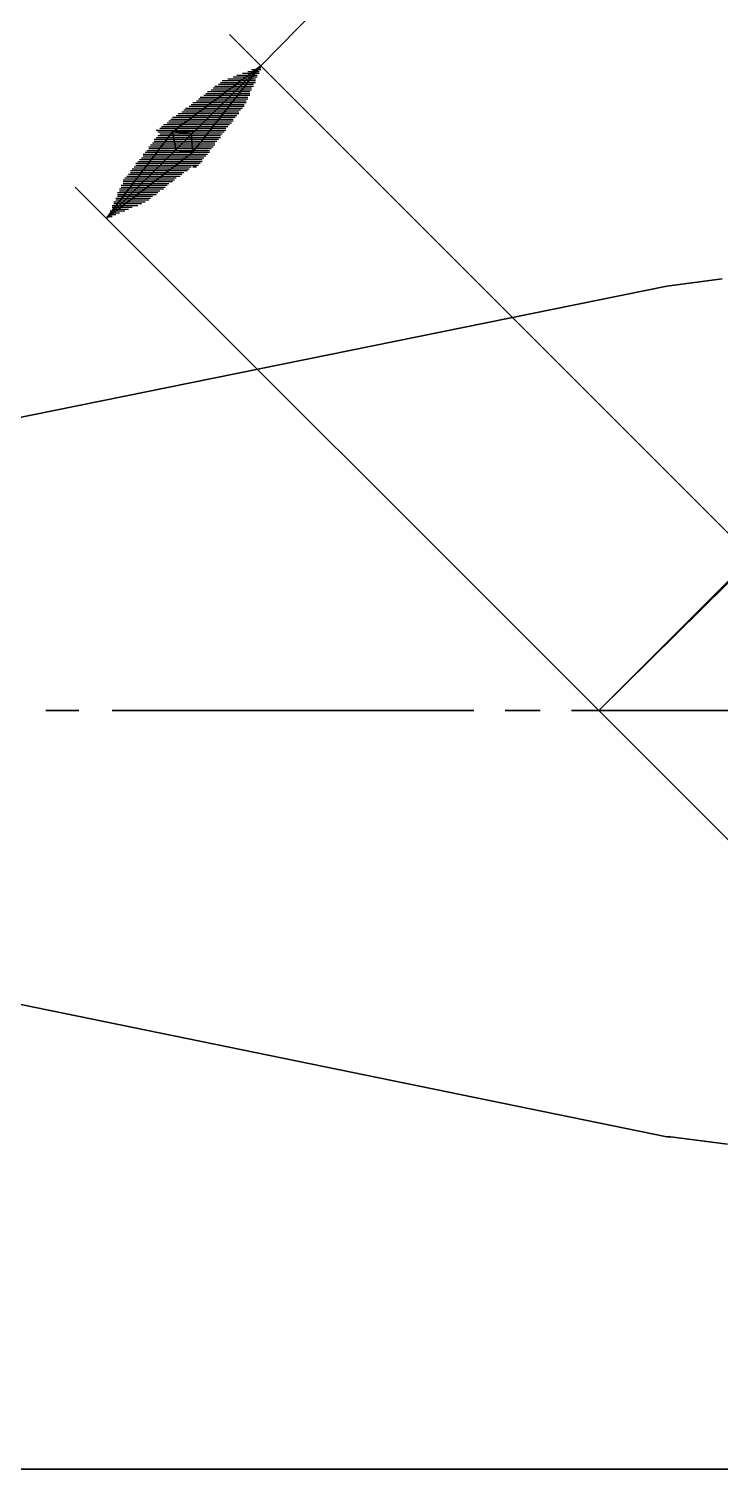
# Model space of a CAD drawing. Extents: x 1 to 210, y 1 to 298.
# Drawn here: x 83.2 to 115.1, y 196.6 to 263 of the extents above; entities that cross this region are included whole.
import ezdxf

# ---------------------------------------------------------------- set-up
doc = ezdxf.new("R2010")
doc.units = 0

msp = doc.modelspace()

# ---------------------------------------------------------------- linework, layer by layer
at = {"layer": 'P00017'}
msp.add_lwpolyline([(112.60666, 211.920662), (64.600665, 221.741994), (112.60666, 211.920662)], dxfattribs=at)
at = {"layer": 'P00018'}
msp.add_lwpolyline([(112.60666, 251.121327), (115.146665, 251.459996), (112.60666, 251.121327)], dxfattribs=at)
at = {"layer": 'P00054'}
msp.add_lwpolyline([(64.600665, 241.384658), (112.60666, 251.121327), (64.600665, 241.384658)], dxfattribs=at)
at = {"layer": 'P00057'}
msp.add_lwpolyline([(115.400665, 211.581993), (112.775997, 211.920662), (115.400665, 211.581993)], dxfattribs=at)
at = {"layer": 'P00058'}
msp.add_lwpolyline([(112.775997, 211.920662), (112.60666, 211.920662), (112.775997, 211.920662)], dxfattribs=at)
at = {"layer": 'P00074'}
msp.add_lwpolyline([(116.585993, 224.45133), (109.474003, 231.563326), (116.585993, 224.45133)], dxfattribs=at)
at = {"layer": 'P00077'}
msp.add_lwpolyline([(109.474003, 231.563326), (116.585993, 238.590658), (109.474003, 231.563326)], dxfattribs=at)
at = {"layer": 'P00094'}
msp.add_lwpolyline([(83.989334, 231.563326), (85.513331, 231.563326), (83.989334, 231.563326)], dxfattribs=at)
at = {"layer": 'P00095'}
msp.add_lwpolyline([(87.037334, 231.563326), (103.716667, 231.563326), (87.037334, 231.563326)], dxfattribs=at)
at = {"layer": 'P00096'}
msp.add_lwpolyline([(105.155995, 231.563326), (106.764661, 231.563326), (105.155995, 231.563326)], dxfattribs=at)
at = {"layer": 'P00097'}
msp.add_lwpolyline([(108.204, 231.563326), (124.883333, 231.563326), (108.204, 231.563326)], dxfattribs=at)
at = {"layer": 'P00110'}
msp.add_lwpolyline([(109.474003, 231.563326), (85.343999, 255.693326), (109.474003, 231.563326)], dxfattribs=at)
at = {"layer": 'P00111'}
msp.add_lwpolyline([(93.895335, 261.281328), (97.366667, 264.837326), (93.895335, 261.281328)], dxfattribs=at)
at = {"layer": 'P00112'}
msp.add_lwpolyline([(116.585993, 238.590658), (92.455995, 262.720659), (116.585993, 238.590658)], dxfattribs=at)
at = {"layer": 'P00119'}
msp.add_lwpolyline([(109.474003, 231.563326), (134.281328, 256.370659), (109.474003, 231.563326)], dxfattribs=at)
at = {"layer": 'P00762'}
msp.add_lwpolyline([(46.566667, 196.596), (186.60532, 196.596), (46.566667, 196.596)], dxfattribs=at)
at = {"layer": 'P01383'}
msp.add_lwpolyline([(89.831333, 258.910661), (89.915996, 258.910661)], dxfattribs=at)
at = {"layer": 'P01384'}
msp.add_lwpolyline([(89.746665, 258.825992), (90.000665, 258.825992)], dxfattribs=at)
at = {"layer": 'P01385'}
msp.add_lwpolyline([(89.661996, 258.741326), (90.085334, 258.741326)], dxfattribs=at)
at = {"layer": 'P01386'}
msp.add_lwpolyline([(89.577333, 258.65666), (90.169997, 258.65666)], dxfattribs=at)
at = {"layer": 'P01387'}
msp.add_lwpolyline([(89.577333, 258.571994), (90.254665, 258.571994)], dxfattribs=at)
at = {"layer": 'P01388'}
msp.add_lwpolyline([(89.492664, 258.487326), (90.339329, 258.487326)], dxfattribs=at)
at = {"layer": 'P01389'}
msp.add_lwpolyline([(89.407995, 258.40266), (90.424003, 258.40266)], dxfattribs=at)
at = {"layer": 'P01390'}
msp.add_lwpolyline([(89.323332, 258.317994), (90.508666, 258.317994)], dxfattribs=at)
at = {"layer": 'P01391'}
msp.add_lwpolyline([(89.323332, 258.233325), (90.593329, 258.233325)], dxfattribs=at)
at = {"layer": 'P01392'}
msp.add_lwpolyline([(89.238664, 258.148659), (90.678003, 258.148659)], dxfattribs=at)
at = {"layer": 'P01393'}
msp.add_lwpolyline([(89.154, 258.063993), (90.762666, 258.063993)], dxfattribs=at)
at = {"layer": 'P01394'}
msp.add_lwpolyline([(89.069332, 257.979328), (90.847329, 257.979328)], dxfattribs=at)
at = {"layer": 'P01395'}
msp.add_lwpolyline([(88.984663, 257.894659), (90.931993, 257.894659)], dxfattribs=at)
at = {"layer": 'P01396'}
msp.add_lwpolyline([(88.984663, 257.809993), (91.016667, 257.809993)], dxfattribs=at)
at = {"layer": 'P01397'}
msp.add_lwpolyline([(88.9, 257.725327), (91.10133, 257.725327)], dxfattribs=at)
at = {"layer": 'P01398'}
msp.add_lwpolyline([(88.815331, 257.640658), (91.185993, 257.640658)], dxfattribs=at)
at = {"layer": 'P01399'}
msp.add_lwpolyline([(88.730663, 257.555993), (91.270667, 257.555993)], dxfattribs=at)
at = {"layer": 'P01400'}
msp.add_lwpolyline([(88.730663, 257.471327), (91.35533, 257.471327)], dxfattribs=at)
at = {"layer": 'P01401'}
msp.add_lwpolyline([(88.646, 257.386661), (91.439994, 257.386661)], dxfattribs=at)
at = {"layer": 'P01402'}
msp.add_lwpolyline([(88.561331, 257.301992), (91.524668, 257.301992)], dxfattribs=at)
at = {"layer": 'P01403'}
msp.add_lwpolyline([(88.476662, 257.217326), (91.439994, 257.217326)], dxfattribs=at)
at = {"layer": 'P01404'}
msp.add_lwpolyline([(88.476662, 257.13266), (91.35533, 257.13266)], dxfattribs=at)
at = {"layer": 'P01405'}
msp.add_lwpolyline([(88.391999, 257.047994), (91.270667, 257.047994)], dxfattribs=at)
at = {"layer": 'P01406'}
msp.add_lwpolyline([(88.307331, 256.963326), (91.10133, 256.963326)], dxfattribs=at)
at = {"layer": 'P01407'}
msp.add_lwpolyline([(88.222667, 256.87866), (91.016667, 256.87866)], dxfattribs=at)
at = {"layer": 'P01408'}
msp.add_lwpolyline([(88.137999, 256.793994), (90.931993, 256.793994)], dxfattribs=at)
at = {"layer": 'P01409'}
msp.add_lwpolyline([(88.137999, 256.709325), (90.762666, 256.709325)], dxfattribs=at)
at = {"layer": 'P01410'}
msp.add_lwpolyline([(88.05333, 256.624659), (90.678003, 256.624659)], dxfattribs=at)
at = {"layer": 'P01411'}
msp.add_lwpolyline([(87.968667, 256.539994), (90.593329, 256.539994)], dxfattribs=at)
at = {"layer": 'P01412'}
msp.add_lwpolyline([(87.883998, 256.455328), (90.508666, 256.455328)], dxfattribs=at)
at = {"layer": 'P01413'}
msp.add_lwpolyline([(87.883998, 256.370659), (90.339329, 256.370659)], dxfattribs=at)
at = {"layer": 'P01414'}
msp.add_lwpolyline([(87.79933, 256.285993), (90.254665, 256.285993)], dxfattribs=at)
at = {"layer": 'P01415'}
msp.add_lwpolyline([(87.714666, 256.201327), (90.169997, 256.201327)], dxfattribs=at)
at = {"layer": 'P01416'}
msp.add_lwpolyline([(87.629998, 256.116659), (90.000665, 256.116659)], dxfattribs=at)
at = {"layer": 'P01417'}
msp.add_lwpolyline([(87.545329, 256.031993), (89.915996, 256.031993)], dxfattribs=at)
at = {"layer": 'P01418'}
msp.add_lwpolyline([(87.545329, 255.947327), (89.831333, 255.947327)], dxfattribs=at)
at = {"layer": 'P01419'}
msp.add_lwpolyline([(87.545329, 255.862661), (89.661996, 255.862661)], dxfattribs=at)
at = {"layer": 'P01420'}
msp.add_lwpolyline([(87.460666, 255.777992), (89.577333, 255.777992)], dxfattribs=at)
at = {"layer": 'P01421'}
msp.add_lwpolyline([(87.460666, 255.693326), (89.492664, 255.693326)], dxfattribs=at)
at = {"layer": 'P01422'}
msp.add_lwpolyline([(87.375997, 255.60866), (89.407995, 255.60866)], dxfattribs=at)
at = {"layer": 'P01423'}
msp.add_lwpolyline([(87.375997, 255.523995), (89.238664, 255.523995)], dxfattribs=at)
at = {"layer": 'P01424'}
msp.add_lwpolyline([(87.291329, 255.439326), (89.154, 255.439326)], dxfattribs=at)
at = {"layer": 'P01425'}
msp.add_lwpolyline([(87.291329, 255.35466), (89.069332, 255.35466)], dxfattribs=at)
at = {"layer": 'P01426'}
msp.add_lwpolyline([(87.291329, 255.269994), (88.9, 255.269994)], dxfattribs=at)
at = {"layer": 'P01427'}
msp.add_lwpolyline([(87.206666, 255.185325), (88.815331, 255.185325)], dxfattribs=at)
at = {"layer": 'P01428'}
msp.add_lwpolyline([(87.206666, 255.10066), (88.730663, 255.10066)], dxfattribs=at)
at = {"layer": 'P01429'}
msp.add_lwpolyline([(87.121997, 255.015994), (88.561331, 255.015994)], dxfattribs=at)
at = {"layer": 'P01430'}
msp.add_lwpolyline([(87.121997, 254.931328), (88.391999, 254.931328)], dxfattribs=at)
at = {"layer": 'P01431'}
msp.add_lwpolyline([(87.037334, 254.846659), (88.222667, 254.846659)], dxfattribs=at)
at = {"layer": 'P01432'}
msp.add_lwpolyline([(87.037334, 254.761993), (87.968667, 254.761993)], dxfattribs=at)
at = {"layer": 'P01433'}
msp.add_lwpolyline([(87.037334, 254.677327), (87.79933, 254.677327)], dxfattribs=at)
at = {"layer": 'P01434'}
msp.add_lwpolyline([(86.952665, 254.592659), (87.629998, 254.592659)], dxfattribs=at)
at = {"layer": 'P01435'}
msp.add_lwpolyline([(86.952665, 254.507993), (87.375997, 254.507993)], dxfattribs=at)
at = {"layer": 'P01436'}
msp.add_lwpolyline([(86.867997, 254.423327), (87.206666, 254.423327)], dxfattribs=at)
at = {"layer": 'P01437'}
msp.add_lwpolyline([(86.867997, 254.338661), (87.037334, 254.338661), (86.867997, 254.338661)], dxfattribs=at)
at = {"layer": 'P01438'}
msp.add_lwpolyline([(86.783333, 254.253992), (89.831333, 258.233325), (86.783333, 254.253992)], dxfattribs=at)
at = {"layer": 'P01439'}
msp.add_lwpolyline([(89.831333, 258.233325), (90.000665, 257.386661), (89.831333, 258.233325)], dxfattribs=at)
at = {"layer": 'P01440'}
msp.add_lwpolyline([(90.000665, 257.386661), (90.762666, 257.301992), (90.000665, 257.386661)], dxfattribs=at)
at = {"layer": 'P01441'}
msp.add_lwpolyline([(90.762666, 257.301992), (86.783333, 254.253992), (90.762666, 257.301992)], dxfattribs=at)
at = {"layer": 'P01442'}
msp.add_lwpolyline([(89.831333, 258.148659), (89.915996, 258.148659)], dxfattribs=at)
at = {"layer": 'P01443'}
msp.add_lwpolyline([(89.746665, 258.063993), (89.915996, 258.063993)], dxfattribs=at)
at = {"layer": 'P01444'}
msp.add_lwpolyline([(89.661996, 257.979328), (89.915996, 257.979328)], dxfattribs=at)
at = {"layer": 'P01445'}
msp.add_lwpolyline([(89.577333, 257.894659), (89.915996, 257.894659)], dxfattribs=at)
at = {"layer": 'P01446'}
msp.add_lwpolyline([(89.577333, 257.809993), (89.915996, 257.809993)], dxfattribs=at)
at = {"layer": 'P01447'}
msp.add_lwpolyline([(89.492664, 257.725327), (90.000665, 257.725327)], dxfattribs=at)
at = {"layer": 'P01448'}
msp.add_lwpolyline([(89.407995, 257.640658), (90.000665, 257.640658)], dxfattribs=at)
at = {"layer": 'P01449'}
msp.add_lwpolyline([(89.323332, 257.555993), (90.000665, 257.555993)], dxfattribs=at)
at = {"layer": 'P01450'}
msp.add_lwpolyline([(89.323332, 257.471327), (90.000665, 257.471327)], dxfattribs=at)
at = {"layer": 'P01451'}
msp.add_lwpolyline([(89.238664, 257.386661), (90.000665, 257.386661)], dxfattribs=at)
at = {"layer": 'P01452'}
msp.add_lwpolyline([(89.154, 257.301992), (89.915996, 257.301992)], dxfattribs=at)
at = {"layer": 'P01453'}
msp.add_lwpolyline([(89.069332, 257.217326), (89.831333, 257.217326)], dxfattribs=at)
at = {"layer": 'P01454'}
msp.add_lwpolyline([(89.069332, 257.13266), (89.746665, 257.13266)], dxfattribs=at)
at = {"layer": 'P01455'}
msp.add_lwpolyline([(88.984663, 257.047994), (89.661996, 257.047994)], dxfattribs=at)
at = {"layer": 'P01456'}
msp.add_lwpolyline([(88.9, 256.963326), (89.577333, 256.963326)], dxfattribs=at)
at = {"layer": 'P01457'}
msp.add_lwpolyline([(88.815331, 256.87866), (89.492664, 256.87866)], dxfattribs=at)
at = {"layer": 'P01458'}
msp.add_lwpolyline([(88.730663, 256.793994), (89.407995, 256.793994)], dxfattribs=at)
at = {"layer": 'P01459'}
msp.add_lwpolyline([(88.730663, 256.709325), (89.323332, 256.709325)], dxfattribs=at)
at = {"layer": 'P01460'}
msp.add_lwpolyline([(88.646, 256.624659), (89.238664, 256.624659)], dxfattribs=at)
at = {"layer": 'P01461'}
msp.add_lwpolyline([(88.561331, 256.539994), (89.154, 256.539994)], dxfattribs=at)
at = {"layer": 'P01462'}
msp.add_lwpolyline([(88.476662, 256.455328), (89.069332, 256.455328)], dxfattribs=at)
at = {"layer": 'P01463'}
msp.add_lwpolyline([(88.476662, 256.370659), (88.984663, 256.370659)], dxfattribs=at)
at = {"layer": 'P01464'}
msp.add_lwpolyline([(88.391999, 256.285993), (88.9, 256.285993)], dxfattribs=at)
at = {"layer": 'P01465'}
msp.add_lwpolyline([(88.307331, 256.201327), (88.815331, 256.201327)], dxfattribs=at)
at = {"layer": 'P01466'}
msp.add_lwpolyline([(88.222667, 256.116659), (88.730663, 256.116659)], dxfattribs=at)
at = {"layer": 'P01467'}
msp.add_lwpolyline([(88.222667, 256.031993), (88.646, 256.031993)], dxfattribs=at)
at = {"layer": 'P01468'}
msp.add_lwpolyline([(88.137999, 255.947327), (88.561331, 255.947327)], dxfattribs=at)
at = {"layer": 'P01469'}
msp.add_lwpolyline([(88.05333, 255.862661), (88.476662, 255.862661)], dxfattribs=at)
at = {"layer": 'P01470'}
msp.add_lwpolyline([(87.968667, 255.777992), (88.391999, 255.777992)], dxfattribs=at)
at = {"layer": 'P01471'}
msp.add_lwpolyline([(87.968667, 255.693326), (88.307331, 255.693326)], dxfattribs=at)
at = {"layer": 'P01472'}
msp.add_lwpolyline([(87.883998, 255.60866), (88.222667, 255.60866)], dxfattribs=at)
at = {"layer": 'P01473'}
msp.add_lwpolyline([(87.79933, 255.523995), (88.137999, 255.523995)], dxfattribs=at)
at = {"layer": 'P01474'}
msp.add_lwpolyline([(87.714666, 255.439326), (88.05333, 255.439326)], dxfattribs=at)
at = {"layer": 'P01475'}
msp.add_lwpolyline([(87.629998, 255.35466), (87.968667, 255.35466)], dxfattribs=at)
at = {"layer": 'P01476'}
msp.add_lwpolyline([(87.629998, 255.269994), (87.883998, 255.269994)], dxfattribs=at)
at = {"layer": 'P01477'}
msp.add_lwpolyline([(87.545329, 255.185325), (87.79933, 255.185325)], dxfattribs=at)
at = {"layer": 'P01478'}
msp.add_lwpolyline([(87.460666, 255.10066), (87.714666, 255.10066)], dxfattribs=at)
at = {"layer": 'P01479'}
msp.add_lwpolyline([(87.375997, 255.015994), (87.629998, 255.015994)], dxfattribs=at)
at = {"layer": 'P01480'}
msp.add_lwpolyline([(87.375997, 254.931328), (87.545329, 254.931328)], dxfattribs=at)
at = {"layer": 'P01481'}
msp.add_lwpolyline([(87.291329, 254.846659), (87.460666, 254.846659)], dxfattribs=at)
at = {"layer": 'P01482'}
msp.add_lwpolyline([(87.206666, 254.761993), (87.375997, 254.761993)], dxfattribs=at)
at = {"layer": 'P01483'}
msp.add_lwpolyline([(87.121997, 254.677327), (87.291329, 254.677327)], dxfattribs=at)
at = {"layer": 'P01484'}
msp.add_lwpolyline([(87.121997, 254.592659), (87.206666, 254.592659)], dxfattribs=at)
at = {"layer": 'P01485'}
msp.add_lwpolyline([(87.037334, 254.507993), (87.121997, 254.507993)], dxfattribs=at)
at = {"layer": 'P01486'}
msp.add_lwpolyline([(86.952665, 254.423327), (87.037334, 254.423327)], dxfattribs=at)
at = {"layer": 'P01487'}
msp.add_lwpolyline([(86.867997, 254.338661), (86.952665, 254.338661), (86.867997, 254.338661)], dxfattribs=at)
at = {"layer": 'P01488'}
msp.add_lwpolyline([(89.915996, 257.301992), (90.762666, 257.301992)], dxfattribs=at)
at = {"layer": 'P01489'}
msp.add_lwpolyline([(89.831333, 257.217326), (90.678003, 257.217326)], dxfattribs=at)
at = {"layer": 'P01490'}
msp.add_lwpolyline([(89.746665, 257.13266), (90.593329, 257.13266)], dxfattribs=at)
at = {"layer": 'P01491'}
msp.add_lwpolyline([(89.661996, 257.047994), (90.508666, 257.047994)], dxfattribs=at)
at = {"layer": 'P01492'}
msp.add_lwpolyline([(89.577333, 256.963326), (90.339329, 256.963326)], dxfattribs=at)
at = {"layer": 'P01493'}
msp.add_lwpolyline([(89.492664, 256.87866), (90.254665, 256.87866)], dxfattribs=at)
at = {"layer": 'P01494'}
msp.add_lwpolyline([(89.407995, 256.793994), (90.169997, 256.793994)], dxfattribs=at)
at = {"layer": 'P01495'}
msp.add_lwpolyline([(89.323332, 256.709325), (90.000665, 256.709325)], dxfattribs=at)
at = {"layer": 'P01496'}
msp.add_lwpolyline([(89.238664, 256.624659), (89.915996, 256.624659)], dxfattribs=at)
at = {"layer": 'P01497'}
msp.add_lwpolyline([(89.154, 256.539994), (89.831333, 256.539994)], dxfattribs=at)
at = {"layer": 'P01498'}
msp.add_lwpolyline([(89.069332, 256.455328), (89.661996, 256.455328)], dxfattribs=at)
at = {"layer": 'P01499'}
msp.add_lwpolyline([(88.984663, 256.370659), (89.577333, 256.370659)], dxfattribs=at)
at = {"layer": 'P01500'}
msp.add_lwpolyline([(88.9, 256.285993), (89.492664, 256.285993)], dxfattribs=at)
at = {"layer": 'P01501'}
msp.add_lwpolyline([(88.815331, 256.201327), (89.407995, 256.201327)], dxfattribs=at)
at = {"layer": 'P01502'}
msp.add_lwpolyline([(88.730663, 256.116659), (89.238664, 256.116659)], dxfattribs=at)
at = {"layer": 'P01503'}
msp.add_lwpolyline([(88.646, 256.031993), (89.154, 256.031993)], dxfattribs=at)
at = {"layer": 'P01504'}
msp.add_lwpolyline([(88.561331, 255.947327), (89.069332, 255.947327)], dxfattribs=at)
at = {"layer": 'P01505'}
msp.add_lwpolyline([(88.476662, 255.862661), (88.9, 255.862661)], dxfattribs=at)
at = {"layer": 'P01506'}
msp.add_lwpolyline([(88.391999, 255.777992), (88.815331, 255.777992)], dxfattribs=at)
at = {"layer": 'P01507'}
msp.add_lwpolyline([(88.307331, 255.693326), (88.730663, 255.693326)], dxfattribs=at)
at = {"layer": 'P01508'}
msp.add_lwpolyline([(88.222667, 255.60866), (88.561331, 255.60866)], dxfattribs=at)
at = {"layer": 'P01509'}
msp.add_lwpolyline([(88.137999, 255.523995), (88.476662, 255.523995)], dxfattribs=at)
at = {"layer": 'P01510'}
msp.add_lwpolyline([(88.05333, 255.439326), (88.391999, 255.439326)], dxfattribs=at)
at = {"layer": 'P01511'}
msp.add_lwpolyline([(87.968667, 255.35466), (88.222667, 255.35466)], dxfattribs=at)
at = {"layer": 'P01512'}
msp.add_lwpolyline([(87.883998, 255.269994), (88.137999, 255.269994)], dxfattribs=at)
at = {"layer": 'P01513'}
msp.add_lwpolyline([(87.79933, 255.185325), (88.05333, 255.185325)], dxfattribs=at)
at = {"layer": 'P01514'}
msp.add_lwpolyline([(87.714666, 255.10066), (87.968667, 255.10066)], dxfattribs=at)
at = {"layer": 'P01515'}
msp.add_lwpolyline([(87.629998, 255.015994), (87.79933, 255.015994)], dxfattribs=at)
at = {"layer": 'P01516'}
msp.add_lwpolyline([(87.545329, 254.931328), (87.714666, 254.931328)], dxfattribs=at)
at = {"layer": 'P01517'}
msp.add_lwpolyline([(87.460666, 254.846659), (87.629998, 254.846659)], dxfattribs=at)
at = {"layer": 'P01518'}
msp.add_lwpolyline([(87.375997, 254.761993), (87.460666, 254.761993)], dxfattribs=at)
at = {"layer": 'P01519'}
msp.add_lwpolyline([(87.291329, 254.677327), (87.375997, 254.677327)], dxfattribs=at)
at = {"layer": 'P01520'}
msp.add_lwpolyline([(87.206666, 254.592659), (87.291329, 254.592659), (87.206666, 254.592659)], dxfattribs=at)
at = {"layer": 'P01521'}
msp.add_lwpolyline([(93.725997, 261.196659), (93.895335, 261.196659)], dxfattribs=at)
at = {"layer": 'P01522'}
msp.add_lwpolyline([(93.471997, 261.111993), (93.895335, 261.111993)], dxfattribs=at)
at = {"layer": 'P01523'}
msp.add_lwpolyline([(93.30266, 261.027327), (93.810661, 261.027327)], dxfattribs=at)
at = {"layer": 'P01524'}
msp.add_lwpolyline([(93.048659, 260.942659), (93.810661, 260.942659)], dxfattribs=at)
at = {"layer": 'P01525'}
msp.add_lwpolyline([(92.79467, 260.857993), (93.725997, 260.857993)], dxfattribs=at)
at = {"layer": 'P01526'}
msp.add_lwpolyline([(92.625332, 260.773327), (93.725997, 260.773327)], dxfattribs=at)
at = {"layer": 'P01527'}
msp.add_lwpolyline([(92.371332, 260.688661), (93.641334, 260.688661)], dxfattribs=at)
at = {"layer": 'P01528'}
msp.add_lwpolyline([(92.117332, 260.603992), (93.641334, 260.603992)], dxfattribs=at)
at = {"layer": 'P01529'}
msp.add_lwpolyline([(92.032668, 260.519326), (93.641334, 260.519326)], dxfattribs=at)
at = {"layer": 'P01530'}
msp.add_lwpolyline([(91.947994, 260.434661), (93.55666, 260.434661)], dxfattribs=at)
at = {"layer": 'P01531'}
msp.add_lwpolyline([(91.778668, 260.349992), (93.55666, 260.349992)], dxfattribs=at)
at = {"layer": 'P01532'}
msp.add_lwpolyline([(91.693994, 260.265326), (93.471997, 260.265326)], dxfattribs=at)
at = {"layer": 'P01533'}
msp.add_lwpolyline([(91.609331, 260.18066), (93.471997, 260.18066)], dxfattribs=at)
at = {"layer": 'P01534'}
msp.add_lwpolyline([(91.439994, 260.095994), (93.387334, 260.095994)], dxfattribs=at)
at = {"layer": 'P01535'}
msp.add_lwpolyline([(91.35533, 260.011326), (93.387334, 260.011326)], dxfattribs=at)
at = {"layer": 'P01536'}
msp.add_lwpolyline([(91.270667, 259.92666), (93.387334, 259.92666)], dxfattribs=at)
at = {"layer": 'P01537'}
msp.add_lwpolyline([(91.10133, 259.841994), (93.30266, 259.841994)], dxfattribs=at)
at = {"layer": 'P01538'}
msp.add_lwpolyline([(91.016667, 259.757325), (93.30266, 259.757325)], dxfattribs=at)
at = {"layer": 'P01539'}
msp.add_lwpolyline([(90.931993, 259.672659), (93.217997, 259.672659)], dxfattribs=at)
at = {"layer": 'P01540'}
msp.add_lwpolyline([(90.762666, 259.587993), (93.217997, 259.587993)], dxfattribs=at)
at = {"layer": 'P01541'}
msp.add_lwpolyline([(90.678003, 259.503327), (93.133333, 259.503327)], dxfattribs=at)
at = {"layer": 'P01542'}
msp.add_lwpolyline([(90.593329, 259.418659), (93.133333, 259.418659)], dxfattribs=at)
at = {"layer": 'P01543'}
msp.add_lwpolyline([(90.424003, 259.333993), (93.048659, 259.333993)], dxfattribs=at)
at = {"layer": 'P01544'}
msp.add_lwpolyline([(90.339329, 259.249327), (92.963996, 259.249327)], dxfattribs=at)
at = {"layer": 'P01545'}
msp.add_lwpolyline([(90.254665, 259.164661), (92.879333, 259.164661)], dxfattribs=at)
at = {"layer": 'P01546'}
msp.add_lwpolyline([(90.085334, 259.079992), (92.879333, 259.079992)], dxfattribs=at)
at = {"layer": 'P01547'}
msp.add_lwpolyline([(90.000665, 258.995327), (92.79467, 258.995327)], dxfattribs=at)
at = {"layer": 'P01548'}
msp.add_lwpolyline([(89.915996, 258.910661), (92.709996, 258.910661)], dxfattribs=at)
at = {"layer": 'P01549'}
msp.add_lwpolyline([(89.746665, 258.825992), (92.625332, 258.825992)], dxfattribs=at)
at = {"layer": 'P01550'}
msp.add_lwpolyline([(89.661996, 258.741326), (92.625332, 258.741326)], dxfattribs=at)
at = {"layer": 'P01551'}
msp.add_lwpolyline([(89.577333, 258.65666), (92.540669, 258.65666)], dxfattribs=at)
at = {"layer": 'P01552'}
msp.add_lwpolyline([(89.407995, 258.571994), (92.455995, 258.571994)], dxfattribs=at)
at = {"layer": 'P01553'}
msp.add_lwpolyline([(89.323332, 258.487326), (92.371332, 258.487326)], dxfattribs=at)
at = {"layer": 'P01554'}
msp.add_lwpolyline([(89.238664, 258.40266), (92.286669, 258.40266)], dxfattribs=at)
at = {"layer": 'P01555'}
msp.add_lwpolyline([(89.069332, 258.317994), (92.286669, 258.317994)], dxfattribs=at)
at = {"layer": 'P01556'}
msp.add_lwpolyline([(89.154, 258.233325), (92.201995, 258.233325)], dxfattribs=at)
at = {"layer": 'P01557'}
msp.add_lwpolyline([(89.238664, 258.148659), (92.117332, 258.148659)], dxfattribs=at)
at = {"layer": 'P01558'}
msp.add_lwpolyline([(89.323332, 258.063993), (92.032668, 258.063993)], dxfattribs=at)
at = {"layer": 'P01559'}
msp.add_lwpolyline([(89.407995, 257.979328), (92.032668, 257.979328)], dxfattribs=at)
at = {"layer": 'P01560'}
msp.add_lwpolyline([(89.492664, 257.894659), (91.947994, 257.894659)], dxfattribs=at)
at = {"layer": 'P01561'}
msp.add_lwpolyline([(89.577333, 257.809993), (91.863331, 257.809993)], dxfattribs=at)
at = {"layer": 'P01562'}
msp.add_lwpolyline([(89.661996, 257.725327), (91.778668, 257.725327)], dxfattribs=at)
at = {"layer": 'P01563'}
msp.add_lwpolyline([(89.746665, 257.640658), (91.778668, 257.640658)], dxfattribs=at)
at = {"layer": 'P01564'}
msp.add_lwpolyline([(89.831333, 257.555993), (91.693994, 257.555993)], dxfattribs=at)
at = {"layer": 'P01565'}
msp.add_lwpolyline([(89.915996, 257.471327), (91.609331, 257.471327)], dxfattribs=at)
at = {"layer": 'P01566'}
msp.add_lwpolyline([(90.000665, 257.386661), (91.524668, 257.386661)], dxfattribs=at)
at = {"layer": 'P01567'}
msp.add_lwpolyline([(90.085334, 257.301992), (91.439994, 257.301992)], dxfattribs=at)
at = {"layer": 'P01568'}
msp.add_lwpolyline([(90.169997, 257.217326), (91.439994, 257.217326)], dxfattribs=at)
at = {"layer": 'P01569'}
msp.add_lwpolyline([(90.254665, 257.13266), (91.35533, 257.13266)], dxfattribs=at)
at = {"layer": 'P01570'}
msp.add_lwpolyline([(90.339329, 257.047994), (91.270667, 257.047994)], dxfattribs=at)
at = {"layer": 'P01571'}
msp.add_lwpolyline([(90.424003, 256.963326), (91.185993, 256.963326)], dxfattribs=at)
at = {"layer": 'P01572'}
msp.add_lwpolyline([(90.508666, 256.87866), (91.185993, 256.87866)], dxfattribs=at)
at = {"layer": 'P01573'}
msp.add_lwpolyline([(90.593329, 256.793994), (91.10133, 256.793994)], dxfattribs=at)
at = {"layer": 'P01574'}
msp.add_lwpolyline([(90.678003, 256.709325), (91.016667, 256.709325)], dxfattribs=at)
at = {"layer": 'P01575'}
msp.add_lwpolyline([(90.762666, 256.624659), (90.931993, 256.624659), (90.762666, 256.624659)], dxfattribs=at)
at = {"layer": 'P01576'}
msp.add_lwpolyline([(93.895335, 261.281328), (90.762666, 257.301992), (93.895335, 261.281328)], dxfattribs=at)
at = {"layer": 'P01577'}
msp.add_lwpolyline([(90.762666, 257.301992), (90.678003, 258.148659), (90.762666, 257.301992)], dxfattribs=at)
at = {"layer": 'P01578'}
msp.add_lwpolyline([(90.678003, 258.148659), (89.831333, 258.233325), (90.678003, 258.148659)], dxfattribs=at)
at = {"layer": 'P01579'}
msp.add_lwpolyline([(89.831333, 258.233325), (93.895335, 261.281328), (89.831333, 258.233325)], dxfattribs=at)
at = {"layer": 'P01580'}
msp.add_lwpolyline([(93.810661, 261.196659), (93.895335, 261.196659)], dxfattribs=at)
at = {"layer": 'P01581'}
msp.add_lwpolyline([(93.725997, 261.111993), (93.810661, 261.111993)], dxfattribs=at)
at = {"layer": 'P01582'}
msp.add_lwpolyline([(93.641334, 261.027327), (93.725997, 261.027327)], dxfattribs=at)
at = {"layer": 'P01583'}
msp.add_lwpolyline([(93.55666, 260.942659), (93.641334, 260.942659)], dxfattribs=at)
at = {"layer": 'P01584'}
msp.add_lwpolyline([(93.471997, 260.857993), (93.641334, 260.857993)], dxfattribs=at)
at = {"layer": 'P01585'}
msp.add_lwpolyline([(93.387334, 260.773327), (93.55666, 260.773327)], dxfattribs=at)
at = {"layer": 'P01586'}
msp.add_lwpolyline([(93.30266, 260.688661), (93.471997, 260.688661)], dxfattribs=at)
at = {"layer": 'P01587'}
msp.add_lwpolyline([(93.217997, 260.603992), (93.387334, 260.603992)], dxfattribs=at)
at = {"layer": 'P01588'}
msp.add_lwpolyline([(93.133333, 260.519326), (93.30266, 260.519326)], dxfattribs=at)
at = {"layer": 'P01589'}
msp.add_lwpolyline([(93.048659, 260.434661), (93.30266, 260.434661)], dxfattribs=at)
at = {"layer": 'P01590'}
msp.add_lwpolyline([(92.963996, 260.349992), (93.217997, 260.349992)], dxfattribs=at)
at = {"layer": 'P01591'}
msp.add_lwpolyline([(92.879333, 260.265326), (93.133333, 260.265326)], dxfattribs=at)
at = {"layer": 'P01592'}
msp.add_lwpolyline([(92.79467, 260.18066), (93.048659, 260.18066)], dxfattribs=at)
at = {"layer": 'P01593'}
msp.add_lwpolyline([(92.709996, 260.095994), (92.963996, 260.095994)], dxfattribs=at)
at = {"layer": 'P01594'}
msp.add_lwpolyline([(92.625332, 260.011326), (92.963996, 260.011326)], dxfattribs=at)
at = {"layer": 'P01595'}
msp.add_lwpolyline([(92.540669, 259.92666), (92.879333, 259.92666)], dxfattribs=at)
at = {"layer": 'P01596'}
msp.add_lwpolyline([(92.455995, 259.841994), (92.79467, 259.841994)], dxfattribs=at)
at = {"layer": 'P01597'}
msp.add_lwpolyline([(92.371332, 259.757325), (92.709996, 259.757325)], dxfattribs=at)
at = {"layer": 'P01598'}
msp.add_lwpolyline([(92.286669, 259.672659), (92.709996, 259.672659)], dxfattribs=at)
at = {"layer": 'P01599'}
msp.add_lwpolyline([(92.201995, 259.587993), (92.625332, 259.587993)], dxfattribs=at)
at = {"layer": 'P01600'}
msp.add_lwpolyline([(92.117332, 259.503327), (92.540669, 259.503327)], dxfattribs=at)
at = {"layer": 'P01601'}
msp.add_lwpolyline([(92.032668, 259.418659), (92.455995, 259.418659)], dxfattribs=at)
at = {"layer": 'P01602'}
msp.add_lwpolyline([(91.947994, 259.333993), (92.371332, 259.333993)], dxfattribs=at)
at = {"layer": 'P01603'}
msp.add_lwpolyline([(91.863331, 259.249327), (92.371332, 259.249327)], dxfattribs=at)
at = {"layer": 'P01604'}
msp.add_lwpolyline([(91.778668, 259.164661), (92.286669, 259.164661)], dxfattribs=at)
at = {"layer": 'P01605'}
msp.add_lwpolyline([(91.693994, 259.079992), (92.201995, 259.079992)], dxfattribs=at)
at = {"layer": 'P01606'}
msp.add_lwpolyline([(91.609331, 258.995327), (92.117332, 258.995327)], dxfattribs=at)
at = {"layer": 'P01607'}
msp.add_lwpolyline([(91.524668, 258.910661), (92.032668, 258.910661)], dxfattribs=at)
at = {"layer": 'P01608'}
msp.add_lwpolyline([(91.439994, 258.825992), (92.032668, 258.825992)], dxfattribs=at)
at = {"layer": 'P01609'}
msp.add_lwpolyline([(91.35533, 258.741326), (91.947994, 258.741326)], dxfattribs=at)
at = {"layer": 'P01610'}
msp.add_lwpolyline([(91.270667, 258.65666), (91.863331, 258.65666)], dxfattribs=at)
at = {"layer": 'P01611'}
msp.add_lwpolyline([(91.185993, 258.571994), (91.778668, 258.571994)], dxfattribs=at)
at = {"layer": 'P01612'}
msp.add_lwpolyline([(91.10133, 258.487326), (91.778668, 258.487326)], dxfattribs=at)
at = {"layer": 'P01613'}
msp.add_lwpolyline([(91.016667, 258.40266), (91.693994, 258.40266)], dxfattribs=at)
at = {"layer": 'P01614'}
msp.add_lwpolyline([(90.931993, 258.317994), (91.609331, 258.317994)], dxfattribs=at)
at = {"layer": 'P01615'}
msp.add_lwpolyline([(90.847329, 258.233325), (91.524668, 258.233325)], dxfattribs=at)
at = {"layer": 'P01616'}
msp.add_lwpolyline([(90.678003, 258.148659), (91.439994, 258.148659)], dxfattribs=at)
at = {"layer": 'P01617'}
msp.add_lwpolyline([(90.762666, 258.063993), (91.439994, 258.063993)], dxfattribs=at)
at = {"layer": 'P01618'}
msp.add_lwpolyline([(90.762666, 257.979328), (91.35533, 257.979328)], dxfattribs=at)
at = {"layer": 'P01619'}
msp.add_lwpolyline([(90.762666, 257.894659), (91.270667, 257.894659)], dxfattribs=at)
at = {"layer": 'P01620'}
msp.add_lwpolyline([(90.762666, 257.809993), (91.185993, 257.809993)], dxfattribs=at)
at = {"layer": 'P01621'}
msp.add_lwpolyline([(90.762666, 257.725327), (91.10133, 257.725327)], dxfattribs=at)
at = {"layer": 'P01622'}
msp.add_lwpolyline([(90.762666, 257.640658), (91.10133, 257.640658)], dxfattribs=at)
at = {"layer": 'P01623'}
msp.add_lwpolyline([(90.762666, 257.555993), (91.016667, 257.555993)], dxfattribs=at)
at = {"layer": 'P01624'}
msp.add_lwpolyline([(90.762666, 257.471327), (90.931993, 257.471327)], dxfattribs=at)
at = {"layer": 'P01625'}
msp.add_lwpolyline([(90.762666, 257.386661), (90.847329, 257.386661), (90.762666, 257.386661)], dxfattribs=at)
at = {"layer": 'P01626'}
msp.add_lwpolyline([(93.55666, 261.027327), (93.641334, 261.027327)], dxfattribs=at)
at = {"layer": 'P01627'}
msp.add_lwpolyline([(93.471997, 260.942659), (93.55666, 260.942659)], dxfattribs=at)
at = {"layer": 'P01628'}
msp.add_lwpolyline([(93.387334, 260.857993), (93.471997, 260.857993)], dxfattribs=at)
at = {"layer": 'P01629'}
msp.add_lwpolyline([(93.217997, 260.773327), (93.387334, 260.773327)], dxfattribs=at)
at = {"layer": 'P01630'}
msp.add_lwpolyline([(93.133333, 260.688661), (93.30266, 260.688661)], dxfattribs=at)
at = {"layer": 'P01631'}
msp.add_lwpolyline([(93.048659, 260.603992), (93.217997, 260.603992)], dxfattribs=at)
at = {"layer": 'P01632'}
msp.add_lwpolyline([(92.879333, 260.519326), (93.133333, 260.519326)], dxfattribs=at)
at = {"layer": 'P01633'}
msp.add_lwpolyline([(92.79467, 260.434661), (93.048659, 260.434661)], dxfattribs=at)
at = {"layer": 'P01634'}
msp.add_lwpolyline([(92.709996, 260.349992), (92.963996, 260.349992)], dxfattribs=at)
at = {"layer": 'P01635'}
msp.add_lwpolyline([(92.540669, 260.265326), (92.879333, 260.265326)], dxfattribs=at)
at = {"layer": 'P01636'}
msp.add_lwpolyline([(92.455995, 260.18066), (92.79467, 260.18066)], dxfattribs=at)
at = {"layer": 'P01637'}
msp.add_lwpolyline([(92.371332, 260.095994), (92.709996, 260.095994)], dxfattribs=at)
at = {"layer": 'P01638'}
msp.add_lwpolyline([(92.201995, 260.011326), (92.625332, 260.011326)], dxfattribs=at)
at = {"layer": 'P01639'}
msp.add_lwpolyline([(92.117332, 259.92666), (92.540669, 259.92666)], dxfattribs=at)
at = {"layer": 'P01640'}
msp.add_lwpolyline([(92.032668, 259.841994), (92.455995, 259.841994)], dxfattribs=at)
at = {"layer": 'P01641'}
msp.add_lwpolyline([(91.863331, 259.757325), (92.371332, 259.757325)], dxfattribs=at)
at = {"layer": 'P01642'}
msp.add_lwpolyline([(91.778668, 259.672659), (92.286669, 259.672659)], dxfattribs=at)
at = {"layer": 'P01643'}
msp.add_lwpolyline([(91.693994, 259.587993), (92.201995, 259.587993)], dxfattribs=at)
at = {"layer": 'P01644'}
msp.add_lwpolyline([(91.524668, 259.503327), (92.117332, 259.503327)], dxfattribs=at)
at = {"layer": 'P01645'}
msp.add_lwpolyline([(91.439994, 259.418659), (92.032668, 259.418659)], dxfattribs=at)
at = {"layer": 'P01646'}
msp.add_lwpolyline([(91.35533, 259.333993), (91.947994, 259.333993)], dxfattribs=at)
at = {"layer": 'P01647'}
msp.add_lwpolyline([(91.185993, 259.249327), (91.863331, 259.249327)], dxfattribs=at)
at = {"layer": 'P01648'}
msp.add_lwpolyline([(91.10133, 259.164661), (91.778668, 259.164661)], dxfattribs=at)
at = {"layer": 'P01649'}
msp.add_lwpolyline([(91.016667, 259.079992), (91.693994, 259.079992)], dxfattribs=at)
at = {"layer": 'P01650'}
msp.add_lwpolyline([(90.847329, 258.995327), (91.609331, 258.995327)], dxfattribs=at)
at = {"layer": 'P01651'}
msp.add_lwpolyline([(90.762666, 258.910661), (91.524668, 258.910661)], dxfattribs=at)
at = {"layer": 'P01652'}
msp.add_lwpolyline([(90.678003, 258.825992), (91.439994, 258.825992)], dxfattribs=at)
at = {"layer": 'P01653'}
msp.add_lwpolyline([(90.508666, 258.741326), (91.35533, 258.741326)], dxfattribs=at)
at = {"layer": 'P01654'}
msp.add_lwpolyline([(90.424003, 258.65666), (91.270667, 258.65666)], dxfattribs=at)
at = {"layer": 'P01655'}
msp.add_lwpolyline([(90.339329, 258.571994), (91.185993, 258.571994)], dxfattribs=at)
at = {"layer": 'P01656'}
msp.add_lwpolyline([(90.169997, 258.487326), (91.10133, 258.487326)], dxfattribs=at)
at = {"layer": 'P01657'}
msp.add_lwpolyline([(90.085334, 258.40266), (91.016667, 258.40266)], dxfattribs=at)
at = {"layer": 'P01658'}
msp.add_lwpolyline([(90.000665, 258.317994), (90.931993, 258.317994)], dxfattribs=at)
at = {"layer": 'P01659'}
msp.add_lwpolyline([(89.831333, 258.233325), (90.847329, 258.233325), (89.831333, 258.233325)], dxfattribs=at)
at = {"layer": 'P01660'}
msp.add_lwpolyline([(86.783333, 254.253992), (93.895335, 261.281328), (86.783333, 254.253992)], dxfattribs=at)

doc.saveas('drawing.dxf')
